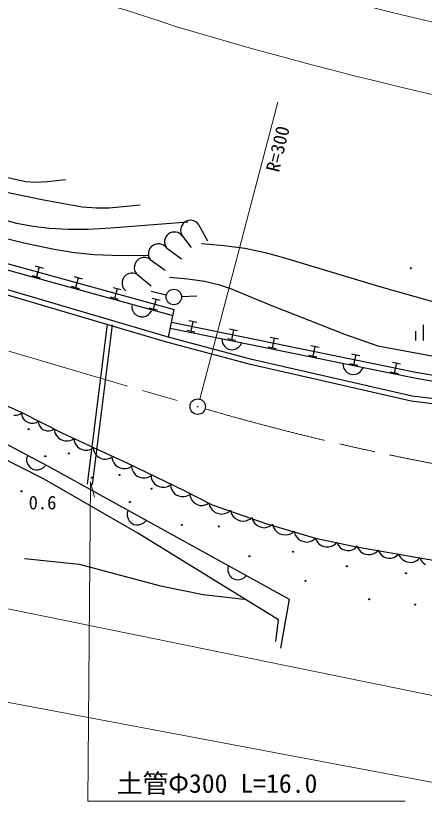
# Model space of a CAD drawing. Units: millimetres, scale not verified. Extents: x 40000 to 680000, y 20000 to 380000.
# Drawn here: x 148733 to 188389, y 242567 to 318887 of the extents above; entities that cross this region are included whole.
import ezdxf
from ezdxf.enums import TextEntityAlignment as Align

# ---------------------------------------------------------------- set-up
doc = ezdxf.new("R2010")
doc.units = ezdxf.units.MM
doc.header["$LTSCALE"] = 1000
doc.linetypes.add('CHAIN', pattern=[18.5, 12, -1.5, 3.5, -1.5])
for name, color, linetype, lineweight in [('M-BGD', 7, 'Continuous', 25), ('M-BMK', 2, 'CHAIN', 13), ('M-BMK-SRVR', 3, 'Continuous', 25), ('M-STR-HTXT', 7, 'Continuous', 13)]:
    doc.layers.add(name, color=color, linetype=linetype, lineweight=lineweight)
doc.styles.add('ＭＳ ゴシック', font='')
doc.styles.get('ＭＳ ゴシック').set_extended_font_data('MS Gothic')

msp = doc.modelspace()

# ---------------------------------------------------------------- linework, layer by layer
at = {"layer": 'M-BGD'}
for p, q in [((166488, 298611), (167363, 297021)), ((137499, 297067), (163988, 289752)), ((137656, 297646), (164109, 290342)), ((164924, 297471), (165772, 296384)), ((163359, 296331), (164818, 295271)), ((161795, 295191), (163227, 294157)), ((150630, 294582), (151401, 294369)), ((151016, 294476), (150750, 293512)), ((151135, 293405), (150364, 293618)), ((154409, 293539), (155180, 293326)), ((154795, 293432), (154528, 292468)), ((160602, 293680), (161875, 292646)), ((163421, 287697), (146833, 292596)), ((154914, 292362), (154143, 292575)), ((158188, 292495), (158959, 292282)), ((158574, 292389), (158307, 291425)), ((163285, 287216), (146695, 292115)), ((163350, 291745), (161895, 292108)), ((164826, 291598), (166325, 291670)), ((158693, 291318), (157922, 291531)), ((161967, 291452), (162738, 291239)), ((162353, 291345), (162086, 290381)), ((159989, 290748), (160004, 290495)), ((160004, 290495), (160067, 290271)), ((160067, 290271), (160208, 290026)), ((160208, 290026), (160370, 289858)), ((162472, 290275), (161701, 290488)), ((161780, 290014), (161920, 290225)), ((163561, 287659), (164109, 290342)), ((160370, 289858), (160581, 289718)), ((160581, 289718), (160890, 289634)), ((160890, 289634), (161142, 289648)), ((161142, 289648), (161367, 289712)), ((161367, 289712), (161612, 289853)), ((161612, 289853), (161780, 290014)), ((165539, 289269), (166323, 289109)), ((155690, 273386), (157631, 288916)), ((156186, 273324), (158127, 288854)), ((187447, 283667), (163736, 288515)), ((163856, 289103), (187558, 284257)), ((165931, 289189), (165731, 288209)), ((188292, 288849), (188292, 287349)), ((166123, 288129), (165339, 288289)), ((169490, 288461), (170273, 288301)), ((169881, 288381), (169681, 287402)), ((187542, 288249), (187542, 287349)), ((171525, 284989), (163285, 287216)), ((171645, 285474), (163421, 287697)), ((168729, 287494), (168760, 287243)), ((168760, 287243), (168837, 287023)), ((168837, 287023), (168993, 286787)), ((170073, 287321), (169289, 287482)), ((170562, 286874), (170689, 287093)), ((173440, 287654), (174224, 287493)), ((173832, 287574), (173631, 286594)), ((168993, 286787), (169165, 286629)), ((169165, 286629), (169384, 286503)), ((169384, 286503), (169698, 286439)), ((169698, 286439), (169949, 286469)), ((169949, 286469), (170169, 286546)), ((170169, 286546), (170405, 286702)), ((170405, 286702), (170562, 286874)), ((174023, 286514), (173240, 286674)), ((177390, 286846), (178174, 286686)), ((177782, 286766), (177582, 285786)), ((181434, 283250), (171645, 285474)), ((177974, 285706), (177190, 285866)), ((181341, 286038), (182124, 285878)), ((181732, 285958), (181532, 284978)), ((181323, 282762), (171525, 284989)), ((180485, 285091), (180515, 284839)), ((180515, 284839), (180592, 284619)), ((181924, 284898), (181140, 285059)), ((182318, 284471), (182444, 284690)), ((185291, 285231), (186075, 285070)), ((185683, 285150), (185482, 284171)), ((180592, 284619), (180748, 284383)), ((180748, 284383), (180920, 284226)), ((180920, 284226), (181139, 284099)), ((181139, 284099), (181453, 284035)), ((181453, 284035), (181704, 284066)), ((181704, 284066), (181924, 284143)), ((181924, 284143), (182160, 284299)), ((182160, 284299), (182318, 284471)), ((185874, 284091), (185091, 284251)), ((187558, 284257), (202500, 281693)), ((187199, 281919), (181434, 283250)), ((202413, 281099), (187447, 283667)), ((187112, 281426), (181323, 282762)), ((200069, 280364), (187199, 281919)), ((147125, 281318), (149265, 280371)), ((200008, 279867), (187112, 281426)), ((148803, 280083), (148980, 280117)), ((148980, 280117), (149124, 280166)), ((149124, 280166), (149300, 280280)), ((149265, 280371), (153263, 278326)), ((149300, 280280), (149318, 280071)), ((148562, 280081), (148803, 280083)), ((149318, 280071), (149368, 279927)), ((149368, 279927), (149450, 279767)), ((149450, 279767), (149597, 279575)), ((149597, 279575), (149775, 279448)), ((149775, 279448), (149969, 279353)), ((149969, 279353), (150179, 279290)), ((150597, 279326), (150742, 279376)), ((150742, 279376), (150918, 279490)), ((150918, 279490), (150935, 279293)), ((150179, 279290), (150420, 279292)), ((150420, 279292), (150597, 279326)), ((150935, 279293), (150982, 279156)), ((150982, 279156), (151059, 279005)), ((151059, 279005), (151197, 278824)), ((151197, 278824), (151366, 278703)), ((151366, 278703), (151549, 278614)), ((151549, 278614), (151747, 278555)), ((151975, 278557), (152142, 278589)), ((152142, 278589), (152279, 278636)), ((152279, 278636), (152445, 278744)), ((152488, 278723), (152511, 278479)), ((151508, 273852), (142978, 278163)), ((145913, 278255), (151875, 275136)), ((151747, 278555), (151975, 278557)), ((152511, 278479), (152570, 278311)), ((152570, 278311), (152667, 278124)), ((152667, 278124), (152840, 277902)), ((152840, 277902), (153049, 277755)), ((153263, 278326), (159574, 275408)), ((154177, 277679), (154382, 277814)), ((154382, 277814), (154404, 277570)), ((153049, 277755), (153276, 277646)), ((153276, 277646), (153521, 277575)), ((153521, 277575), (153803, 277579)), ((153803, 277579), (154009, 277620)), ((154009, 277620), (154177, 277679)), ((154404, 277570), (154464, 277402)), ((154464, 277402), (154561, 277216)), ((154561, 277216), (154733, 276993)), ((154733, 276993), (154942, 276846)), ((154942, 276846), (155169, 276737)), ((155169, 276737), (155415, 276666)), ((155415, 276666), (155696, 276671)), ((155696, 276671), (155902, 276712)), ((155902, 276712), (156071, 276771)), ((156071, 276771), (156275, 276906)), ((156275, 276906), (156297, 276673)), ((156297, 276673), (156353, 276513)), ((156353, 276513), (156445, 276336)), ((156445, 276336), (156610, 276124)), ((149828, 276102), (149783, 275853)), ((149783, 275853), (149793, 275620)), ((149793, 275620), (149872, 275348)), ((156610, 276124), (156809, 275984)), ((156809, 275984), (157025, 275880)), ((157025, 275880), (157259, 275812)), ((157259, 275812), (157527, 275817)), ((157527, 275817), (157723, 275856)), ((157723, 275856), (157883, 275912)), ((157883, 275912), (158078, 276040)), ((158078, 276040), (158101, 275796)), ((158101, 275796), (158160, 275628)), ((158160, 275628), (158257, 275442)), ((149872, 275348), (149990, 275147)), ((149990, 275147), (150163, 274962)), ((150163, 274962), (150443, 274808)), ((150443, 274808), (150692, 274764)), ((150692, 274764), (150925, 274773)), ((150925, 274773), (151197, 274853)), ((151197, 274853), (151398, 274971)), ((151398, 274971), (151583, 275143)), ((151875, 275136), (175264, 262204)), ((158257, 275442), (158430, 275219)), ((158430, 275219), (158639, 275073)), ((158639, 275073), (158866, 274964)), ((158866, 274964), (159111, 274892)), ((159111, 274892), (159393, 274897)), ((159393, 274897), (159599, 274938)), ((159574, 275408), (165096, 272765)), ((159599, 274938), (159767, 274997)), ((159767, 274997), (159972, 275132)), ((159972, 275132), (159994, 274888)), ((159994, 274888), (160053, 274720)), ((160053, 274720), (160150, 274534)), ((160150, 274534), (160323, 274311)), ((160323, 274311), (160532, 274164)), ((160532, 274164), (160759, 274055)), ((160759, 274055), (161005, 273984)), ((161005, 273984), (161286, 273989)), ((161286, 273989), (161492, 274029)), ((161492, 274029), (161660, 274089)), ((161660, 274089), (161865, 274223)), ((161865, 274223), (161888, 273980)), ((160589, 268624), (151508, 273852)), ((161888, 273980), (161947, 273811)), ((161947, 273811), (162044, 273625)), ((162044, 273625), (162216, 273403)), ((162216, 273403), (162425, 273256)), ((162425, 273256), (162653, 273147)), ((163554, 273180), (163758, 273315)), ((163758, 273315), (163781, 273071)), ((162653, 273147), (162898, 273075)), ((162898, 273075), (163180, 273080)), ((163180, 273080), (163386, 273121)), ((163386, 273121), (163554, 273180)), ((163781, 273071), (163840, 272903)), ((163840, 272903), (163937, 272717)), ((163937, 272717), (164110, 272494)), ((164110, 272494), (164319, 272347)), ((165096, 272765), (167802, 271362)), ((164319, 272347), (164546, 272238)), ((164546, 272238), (164791, 272167)), ((164791, 272167), (165073, 272172)), ((165073, 272172), (165279, 272212)), ((165279, 272212), (165447, 272272)), ((165447, 272272), (165651, 272406)), ((165651, 272406), (165673, 272174)), ((165673, 272174), (165729, 272014)), ((165729, 272014), (165822, 271837)), ((165822, 271837), (165986, 271625)), ((165986, 271625), (166185, 271485)), ((166185, 271485), (166402, 271381)), ((166402, 271381), (166635, 271313)), ((166635, 271313), (166904, 271318)), ((166904, 271318), (167100, 271357)), ((167100, 271357), (167260, 271413)), ((167260, 271413), (167455, 271541)), ((167488, 271525), (167545, 271275)), ((167545, 271275), (167629, 271108)), ((167629, 271108), (167755, 270928)), ((167802, 271362), (173118, 269514)), ((159593, 270766), (159549, 270517)), ((159549, 270517), (159558, 270284)), ((159558, 270284), (159638, 270013)), ((167755, 270928), (167964, 270720)), ((167964, 270720), (168201, 270596)), ((168201, 270596), (168452, 270513)), ((168452, 270513), (168717, 270473)), ((168717, 270473), (169009, 270516)), ((169009, 270516), (169217, 270586)), ((169217, 270586), (169384, 270670)), ((169384, 270670), (169578, 270838)), ((169578, 270838), (169635, 270588)), ((169635, 270588), (169719, 270421)), ((169719, 270421), (169845, 270241)), ((169845, 270241), (170054, 270033)), ((159638, 270013), (159756, 269812)), ((159756, 269812), (159928, 269627)), ((159928, 269627), (160209, 269473)), ((160209, 269473), (160458, 269428)), ((160458, 269428), (160691, 269438)), ((160691, 269438), (160962, 269517)), ((160962, 269517), (161163, 269635)), ((161163, 269635), (161349, 269807)), ((170054, 270033), (170291, 269909)), ((170291, 269909), (170542, 269826)), ((170542, 269826), (170807, 269786)), ((170807, 269786), (171099, 269829)), ((171099, 269829), (171307, 269899)), ((171307, 269899), (171474, 269983)), ((171474, 269983), (171668, 270151)), ((171668, 270151), (171722, 269912)), ((171722, 269912), (171802, 269753)), ((171802, 269753), (171923, 269581)), ((171923, 269581), (172123, 269383)), ((173118, 269514), (177817, 268127)), ((173478, 269335), (173663, 269495)), ((173663, 269495), (173720, 269245)), ((172123, 269383), (172349, 269264)), ((172349, 269264), (172588, 269185)), ((172588, 269185), (172841, 269147)), ((172841, 269147), (173120, 269188)), ((173120, 269188), (173319, 269255)), ((173319, 269255), (173478, 269335)), ((173720, 269245), (173804, 269078)), ((173804, 269078), (173930, 268898)), ((173930, 268898), (174139, 268690)), ((174139, 268690), (174376, 268566)), ((175559, 268640), (175753, 268808)), ((175753, 268808), (175810, 268558)), ((174255, 260186), (160589, 268624)), ((174376, 268566), (174627, 268484)), ((174627, 268484), (174892, 268443)), ((174892, 268443), (175184, 268486)), ((175184, 268486), (175392, 268556)), ((175392, 268556), (175559, 268640)), ((175810, 268558), (175894, 268391)), ((175894, 268391), (176020, 268211)), ((176020, 268211), (176229, 268003)), ((176229, 268003), (176466, 267879)), ((177482, 267869), (177649, 267953)), ((177649, 267953), (177843, 268121)), ((177817, 268127), (181823, 267279)), ((177841, 268122), (177926, 267892)), ((177926, 267892), (178027, 267745)), ((176466, 267879), (176717, 267796)), ((176717, 267796), (176982, 267756)), ((176982, 267756), (177274, 267799)), ((177274, 267799), (177482, 267869)), ((178027, 267745), (178169, 267591)), ((178169, 267591), (178394, 267421)), ((178394, 267421), (178634, 267333)), ((178634, 267333), (178882, 267287)), ((178882, 267287), (179137, 267282)), ((179137, 267282), (179408, 267360)), ((179408, 267360), (179596, 267453)), ((179596, 267453), (179743, 267554)), ((179743, 267554), (179906, 267737)), ((179906, 267737), (179987, 267519)), ((179987, 267519), (180083, 267379)), ((180083, 267379), (180218, 267231)), ((180218, 267231), (180432, 267069)), ((181577, 267100), (181717, 267196)), ((181717, 267196), (181872, 267371)), ((181823, 267279), (190237, 265816)), ((181872, 267371), (181957, 267141)), ((181957, 267141), (182058, 266994)), ((180432, 267069), (180661, 266986)), ((180661, 266986), (180897, 266942)), ((180897, 266942), (181140, 266938)), ((181140, 266938), (181398, 267012)), ((181398, 267012), (181577, 267100)), ((182058, 266994), (182200, 266840)), ((182200, 266840), (182425, 266670)), ((182425, 266670), (182665, 266582)), ((182665, 266582), (182912, 266536)), ((182912, 266536), (183168, 266531)), ((183168, 266531), (183439, 266609)), ((183439, 266609), (183627, 266702)), ((183627, 266702), (183774, 266803)), ((183774, 266803), (183936, 266986)), ((183936, 266986), (184018, 266768)), ((184018, 266768), (184114, 266628)), ((184114, 266628), (184249, 266480)), ((184249, 266480), (184463, 266318)), ((185608, 266349), (185748, 266445)), ((185748, 266445), (185902, 266620)), ((185902, 266620), (185988, 266390)), ((185988, 266390), (186089, 266243)), ((149580, 266148), (154899, 265597)), ((154899, 265597), (162787, 263488)), ((184463, 266318), (184691, 266235)), ((184691, 266235), (184927, 266191)), ((184927, 266191), (185171, 266187)), ((185171, 266187), (185429, 266261)), ((185429, 266261), (185608, 266349)), ((186089, 266243), (186231, 266089)), ((186231, 266089), (186455, 265919)), ((186455, 265919), (186695, 265831)), ((186695, 265831), (186943, 265785)), ((186943, 265785), (187199, 265780)), ((187199, 265780), (187469, 265858)), ((187469, 265858), (187658, 265951)), ((187658, 265951), (187805, 266052)), ((187805, 266052), (187967, 266235)), ((187967, 266235), (188048, 266017)), ((188048, 266017), (188144, 265877)), ((188144, 265877), (188279, 265729)), ((188279, 265729), (188493, 265567)), ((169359, 265431), (169314, 265182)), ((169314, 265182), (169323, 264949)), ((169323, 264949), (169403, 264678)), ((169403, 264678), (169521, 264476)), ((169521, 264476), (169693, 264291)), ((169693, 264291), (169974, 264138)), ((169974, 264138), (170223, 264093)), ((170223, 264093), (170456, 264102)), ((170456, 264102), (170727, 264182)), ((170727, 264182), (170929, 264300)), ((170929, 264300), (171114, 264472)), ((162787, 263488), (166915, 262662)), ((166915, 262662), (170859, 262204)), ((175264, 262204), (174438, 257434)), ((173980, 258076), (174255, 260186))]:
    msp.add_line(p, q, dxfattribs=at)
for points in [[(114204, 309826), (115926, 309286), (117617, 308870), (118996, 308662), (120393, 308558), (123095, 308598), (126089, 308528), (126942, 308331), (127867, 307991), (129125, 307358), (130353, 306621), (132913, 305079), (135536, 303627), (137496, 302659), (139461, 301806), (143423, 300405), (147272, 299154), (148817, 298747), (150423, 298437), (152013, 298244), (153815, 298141), (155766, 298149), (157962, 298272), (165454, 298850)], [(131225, 308394), (133214, 307036), (135255, 305776), (136513, 305115), (138159, 304393), (140046, 303715), (141971, 303139), (144973, 302379), (148288, 301649), (151620, 300953), (155183, 300329), (156574, 300215), (157790, 300212), (160812, 300520)], [(135288, 307389), (137077, 306471), (139079, 305563), (140422, 305078), (141954, 304641), (145777, 303665), (149681, 302779), (150615, 302728), (151809, 302779), (153564, 302983)], [(161557, 295589), (158952, 295567), (156357, 295659), (154441, 295858), (152466, 296174), (149523, 296796), (146771, 297479)], [(166762, 296748), (168958, 296572), (170986, 296298), (172941, 295872), (174808, 295360), (183937, 292616), (193209, 289975), (195812, 289295), (198741, 288644), (202426, 287959), (206178, 287366), (215686, 285966), (218437, 285762), (221237, 285657), (224407, 285541), (227598, 285322), (230231, 285002), (233194, 284530), (242721, 283070), (252151, 281268), (257677, 280340)], [(163647, 293492), (165442, 293336), (167051, 293096), (168412, 292766), (169588, 292380), (173392, 290786), (177296, 289262), (180652, 287958), (183875, 286828), (193120, 285091), (202645, 283658), (204216, 283348), (205927, 282900), (207057, 282496), (208022, 282050), (209963, 280806)]]:
    msp.add_lwpolyline(points, dxfattribs=at)
for centre, radius in [((187082, 294348), 50), ((187082, 294348), 30), ((187082, 294348), 10), ((164077, 291563), 750), ((149991, 278712), 50), ((149991, 278712), 30), ((149991, 278712), 10), ((153894, 276357), 50), ((153894, 276357), 30), ((153894, 276357), 10), ((151606, 276087), 50), ((151606, 276087), 30), ((151606, 276087), 10), ((156115, 274001), 50), ((156115, 274001), 30), ((156115, 274001), 10), ((158806, 274270), 50), ((158806, 274270), 30), ((158806, 274270), 10), ((149284, 272680), 50), ((149284, 272680), 30), ((149284, 272680), 10), ((161902, 272925), 50), ((161902, 272925), 30), ((161902, 272925), 10), ((159816, 271646), 50), ((159816, 271646), 30), ((159816, 271646), 10), ((164867, 269418), 50), ((164867, 269418), 30), ((164867, 269418), 10), ((168442, 269269), 50), ((168442, 269269), 30), ((168442, 269269), 10), ((171421, 266365), 50), ((171421, 266365), 30), ((171421, 266365), 10), ((175666, 266811), 50), ((175666, 266811), 30), ((175666, 266811), 10), ((180880, 265396), 50), ((180880, 265396), 30), ((180880, 265396), 10), ((186614, 264726), 50), ((186614, 264726), 30), ((186614, 264726), 10), ((176858, 263981), 50), ((176858, 263981), 30), ((176858, 263981), 10), ((183039, 262194), 50), ((183039, 262194), 30), ((183039, 262194), 10), ((187508, 261673), 50), ((187508, 261673), 30), ((187508, 261673), 10)]:
    msp.add_circle(centre, radius, dxfattribs=at)
for centre, radius, start, end in [((165706, 298041), 968, 36.08508, 216.08507), ((164141, 296901), 968, 36.08508, 216.08507), ((162577, 295761), 968, 36.08508, 216.08507), ((161199, 294436), 963, 51.70984, 231.70984), ((160006, 292925), 963, 51.70984, 231.70984)]:
    msp.add_arc(centre, radius, start, end, dxfattribs=at)
at = {"layer": 'M-BMK'}
msp.add_line((130330, 291508), (165680, 281119), dxfattribs=at)
msp.add_arc((233807, 509364), 238194, 253.74129, 266.06819, dxfattribs=at)
at = {"layer": 'M-BMK-SRVR'}
for radius in [750, 30]:
    msp.add_circle((166400, 280907), radius, dxfattribs=at)
at = {"layer": 'M-STR-HTXT'}
for p, q in [((166590, 281633), (174163, 310501)), ((155742, 242567), (155975, 273609)), ((155975, 273609), (156384, 272106)), ((134082, 264102), (197298, 251164)), ((196074, 243120), (132649, 255055)), ((155742, 242567), (186541, 242567))]:
    msp.add_line(p, q, dxfattribs=at)
for centre, radius, start, end in [((284001, 726395), 418989, 252.18655, 259.5896), ((123596, 201633), 123118, 70.72428, 120.16141), ((276779, 691315), 390054, 253.23042, 262.55228)]:
    msp.add_arc(centre, radius, start, end, dxfattribs=at)

# ---------------------------------------------------------------- texts
at = {"layer": 'M-BGD', "style": 'ＭＳ ゴシック'}
msp.add_text('0.6', height=1320, dxfattribs=at).set_placement((149988, 270530), align=Align.BOTTOM_LEFT)
at = {"layer": 'M-STR-HTXT', "style": 'ＭＳ ゴシック'}
msp.add_text('R=300', height=1320, rotation=76.4, dxfattribs=at).set_placement((174668, 303519), align=Align.BOTTOM_LEFT)
msp.add_text('土管Φ300 L=16.0', height=1833, dxfattribs=at).set_placement((158542, 242839), align=Align.BOTTOM_LEFT)

doc.saveas('drawing.dxf')
